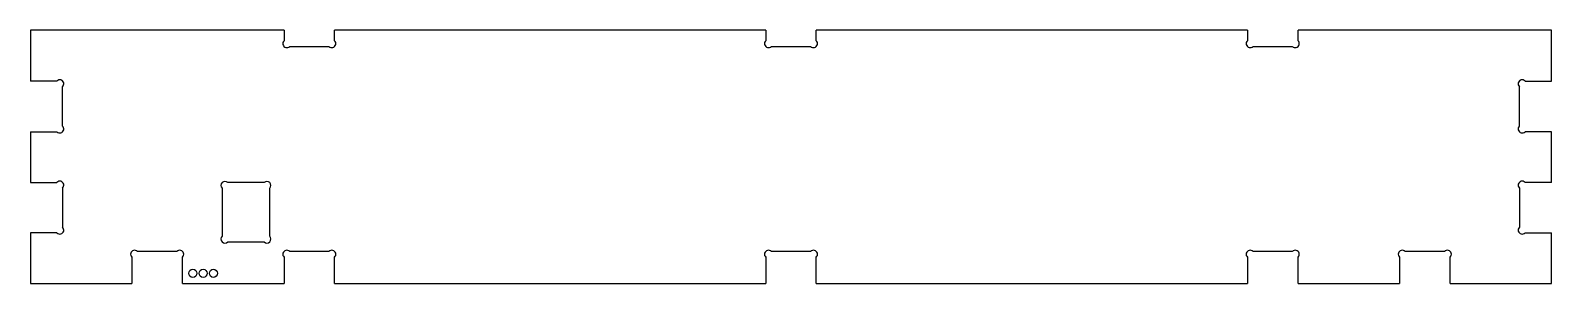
# Model space of a CAD drawing. Header units: inches. Extents: x 0 to 11.8, y 0 to 2.
import ezdxf

# ---------------------------------------------------------------- set-up
doc = ezdxf.new("R2010")
doc.units = ezdxf.units.IN
doc.header["$MEASUREMENT"] = 0

msp = doc.modelspace()

# ---------------------------------------------------------------- linework, layer by layer
at = {"color": 7, "linetype": 'Continuous', "lineweight": 25}
for p, q in [((0, 1.969), (0, 1.575)), ((1.969, 1.969), (0, 1.969)), ((1.969, 1.969), (1.969, 1.888)), ((2.362, 1.888), (2.362, 1.969)), ((5.709, 1.969), (2.362, 1.969)), ((5.709, 1.969), (5.709, 1.888)), ((6.102, 1.888), (6.102, 1.969)), ((9.449, 1.969), (6.102, 1.969)), ((9.449, 1.969), (9.449, 1.888)), ((9.843, 1.888), (9.843, 1.969)), ((11.811, 1.969), (9.843, 1.969)), ((11.811, 1.575), (11.811, 1.969)), ((2.013, 1.844), (2.318, 1.844)), ((5.753, 1.844), (6.058, 1.844)), ((9.493, 1.844), (9.798, 1.844)), ((0.206, 1.575), (0, 1.575)), ((11.605, 1.575), (11.811, 1.575)), ((0.25, 1.225), (0.25, 1.531)), ((11.561, 1.225), (11.561, 1.531)), ((0, 1.181), (0, 0.787)), ((0, 1.181), (0.206, 1.181)), ((11.811, 1.181), (11.605, 1.181)), ((11.811, 0.787), (11.811, 1.181)), ((0, 0.787), (0.206, 0.787)), ((0.25, 0.743), (0.25, 0.438)), ((1.488, 0.741), (1.488, 0.369)), ((1.814, 0.785), (1.532, 0.785)), ((1.858, 0.369), (1.858, 0.741)), ((11.561, 0.743), (11.561, 0.438)), ((11.811, 0.787), (11.605, 0.787)), ((0, 0.394), (0, 0)), ((0.206, 0.394), (0, 0.394)), ((11.605, 0.394), (11.811, 0.394)), ((11.811, 0), (11.811, 0.394)), ((1.137, 0.25), (0.832, 0.25)), ((1.532, 0.325), (1.814, 0.325)), ((2.318, 0.25), (2.013, 0.25)), ((6.058, 0.25), (5.753, 0.25)), ((9.798, 0.25), (9.493, 0.25)), ((10.979, 0.25), (10.674, 0.25)), ((0.787, 0.206), (0.787, 0)), ((1.181, 0), (1.181, 0.206)), ((1.969, 0.206), (1.969, 0)), ((2.362, 0), (2.362, 0.206)), ((5.709, 0.206), (5.709, 0)), ((6.102, 0), (6.102, 0.206)), ((9.449, 0.206), (9.449, 0)), ((9.843, 0), (9.843, 0.206)), ((10.63, 0.206), (10.63, 0)), ((11.024, 0), (11.024, 0.206)), ((0, 0), (0.787, 0)), ((1.181, 0), (1.969, 0)), ((2.362, 0), (5.709, 0)), ((6.102, 0), (9.449, 0)), ((9.843, 0), (10.63, 0)), ((11.024, 0), (11.811, 0))]:
    msp.add_line(p, q, dxfattribs=at)
for centre in [(1.261, 0.08), (1.341, 0.08), (1.421, 0.08)]:
    msp.add_circle(centre, 0.0312, dxfattribs=at)
for centre, radius, start, end in [((1.991, 1.866), 0.0313, 134.7488, 315.2512), ((2.34, 1.866), 0.0313, 224.7488, 45.2512), ((5.731, 1.866), 0.0313, 134.7488, 315.2512), ((6.08, 1.866), 0.0313, 224.7488, 45.2512), ((9.471, 1.866), 0.0313, 134.7488, 315.2512), ((9.821, 1.866), 0.0313, 224.7488, 45.2512), ((0.228, 1.553), 0.0312, 314.7488, 135.2512), ((11.583, 1.553), 0.0313, 44.7488, 225.2512), ((0.228, 1.203), 0.0312, 224.7488, 45.2512), ((11.583, 1.203), 0.0312, 134.7488, 315.2512), ((0.228, 0.765), 0.0312, 314.7488, 135.2512), ((1.51, 0.763), 0.0312, 45, 225), ((1.836, 0.763), 0.0313, 315, 135), ((11.583, 0.765), 0.0313, 44.7488, 225.2512), ((0.228, 0.416), 0.0312, 224.7488, 45.2512), ((1.51, 0.347), 0.0313, 135, 315), ((1.836, 0.347), 0.0313, 225, 45), ((11.583, 0.416), 0.0312, 134.7488, 315.2512), ((0.809, 0.228), 0.0312, 44.7488, 225.2512), ((1.159, 0.228), 0.0312, 314.7488, 135.2512), ((1.991, 0.228), 0.0312, 44.7488, 225.2512), ((2.34, 0.228), 0.0312, 314.7488, 135.2512), ((5.731, 0.228), 0.0312, 44.7488, 225.2512), ((6.08, 0.228), 0.0312, 314.7488, 135.2512), ((9.471, 0.228), 0.0313, 44.7488, 225.2512), ((9.821, 0.228), 0.0313, 314.7488, 135.2512), ((10.652, 0.228), 0.0313, 44.7488, 225.2512), ((11.002, 0.228), 0.0313, 314.7488, 135.2512)]:
    msp.add_arc(centre, radius, start, end, dxfattribs=at)

doc.saveas('drawing.dxf')
